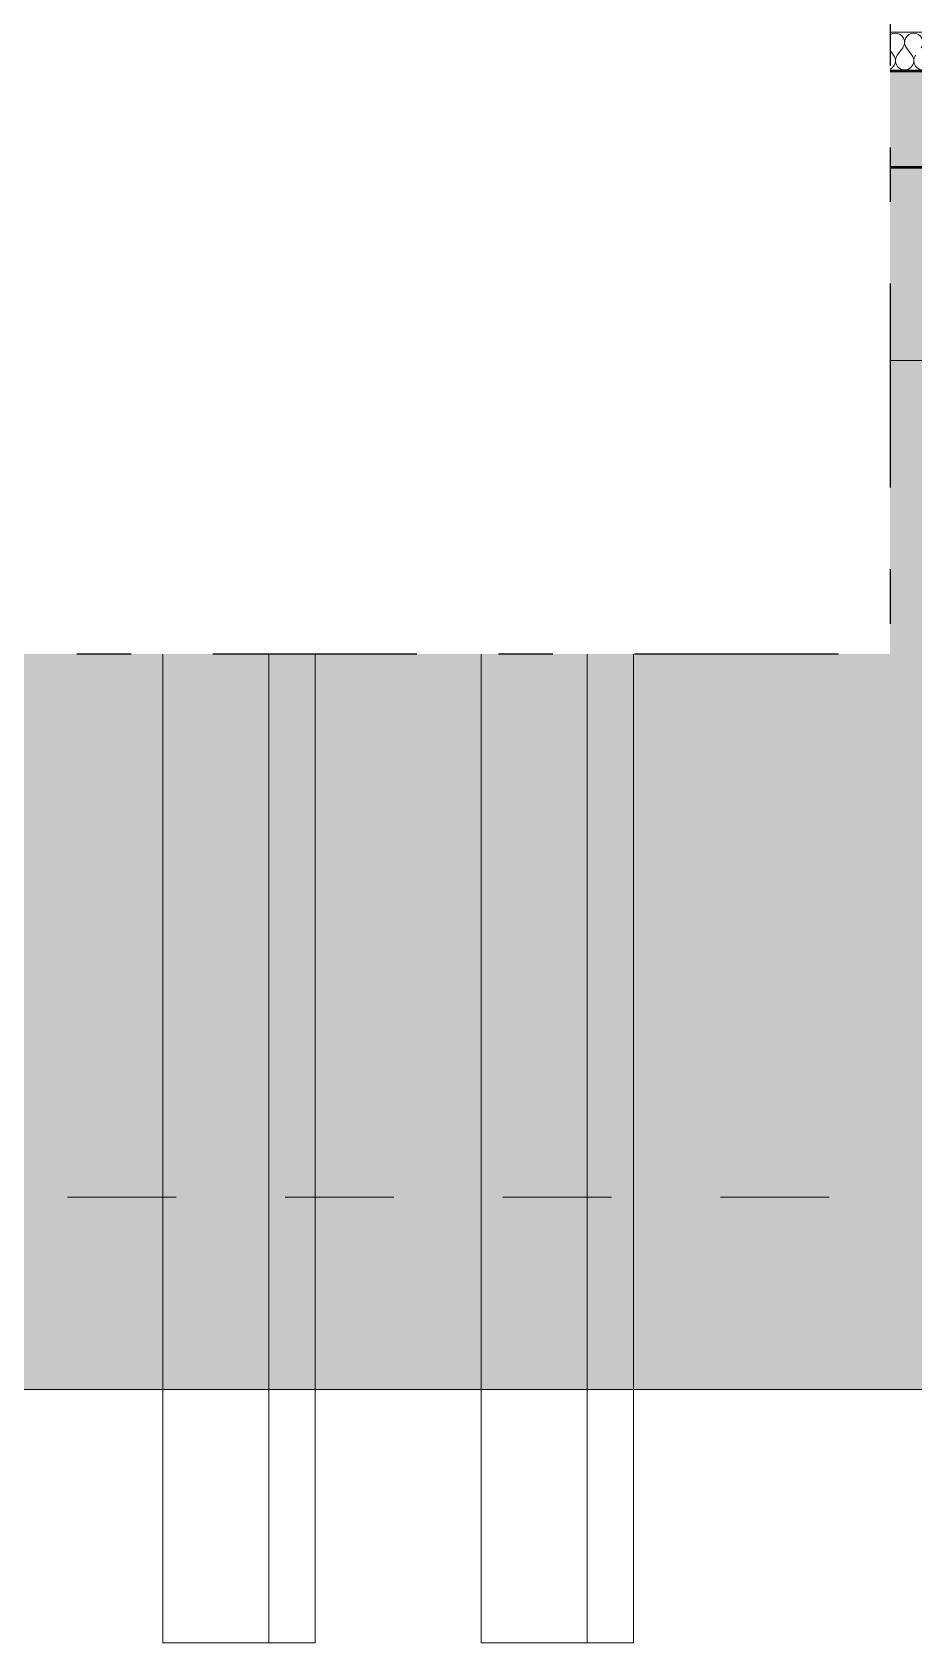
# Model space of a CAD drawing. Header units: millimetres. Extents: x -48147 to 1468943, y -496296 to 18123.
# Drawn here: x 1392341 to 1394626, y -495551 to -491375 of the extents above; entities that cross this region are included whole.
import ezdxf

# ---------------------------------------------------------------- set-up
doc = ezdxf.new("R2010")
doc.units = ezdxf.units.MM
doc.header["$MEASUREMENT"] = 0
for name, pattern in [('Dashed', [2822.222233, 1411.111116, -1411.111116]), ('Double Dashed', [1093.611073, 529.166651, -211.666656, 141.111112, -211.666656]), ('Wipeout_Contour', [1000, 0, -1000])]:
    doc.linetypes.add(name, pattern=pattern)
for name, color, linetype, lineweight, true_color in [('0_Pen_No__105', 7, 'Continuous', 15, 0xa6a6a6), ('A-230-M_FLOOR.IFC Import_Pen_No__104', 7, 'Continuous', 15, 0xa6a6a6), ('A-230-M_FLOOR.IFC Import_Pen_No__109', 7, 'Continuous', 15, 0xa6a6a6), ('A-230-M_FLOOR.IFC Import_Pen_No__24', 7, 'Continuous', 50, 0x2a2a2a), ('A-230-M_FLOOR.IFC Import_Pen_No__29', 7, 'Continuous', 50, 0x2a2a2a), ('HATCHING_Pen_No__145', 7, 'Continuous', 0, 0xa6a6a6), ('New_A-20-M_Floor_Slab_Pen_No__107', 7, 'Continuous', 15, 0xa6a6a6), ('New_A-20-M_Floor_Slab_Pen_No__162', 7, 'Continuous', 0, 0xe47200), ('S-160-M_FOUND.IFC Import_Pen_No__104', 7, 'Continuous', 15, 0xa6a6a6), ('S-160-M_FOUND.IFC Import_Pen_No__24', 7, 'Continuous', 50, 0x2a2a2a), ('S-280-M_STRUCT_FRAME.IFC Import_Pen_No__30', 7, 'Continuous', 50, 0x2a2a2a), ('S-280-M_STRUCT_FRAME.IFC Import_Pen_No__47', 7, 'Continuous', 35, 0x444444)]:
    doc.layers.add(name, color=color, linetype=linetype, lineweight=lineweight, true_color=true_color)
for name, color, linetype in [('A-230-M_FLOOR.IFC Import', 7, 'Continuous'), ('A-95-P_Drawing', 7, 'Continuous'), ('New_A-20-M_Floor_Slab', 7, 'Continuous'), ('S-160-M_FOUND.IFC Import', 7, 'Continuous'), ('S-280-M_COLUMN.IFC Import', 7, 'Continuous'), ('S-280-M_STRUCT_FRAME.IFC Import', 7, 'Continuous')]:
    doc.layers.add(name, color=color, linetype=linetype)
for name, color, linetype, lineweight in [('A-230-M_FLOOR.IFC Import_Pen_No__4', 7, 'Continuous', 20), ('A-95-P_Drawing_Pen_No__194', 7, 'Continuous', 25), ('HATCHING_Pen_No__1', 7, 'Continuous', 13), ('New_A-20-M_Floor_Slab_Pen_No__1', 7, 'Continuous', 13), ('S-160-M_FOUND.IFC Import_Pen_No__1', 7, 'Continuous', 13), ('S-160-M_FOUND.IFC Import_Pen_No__4', 7, 'Continuous', 20), ('S-280-M_COLUMN.IFC Import_Pen_No__88', 8, 'Continuous', 20), ('S-280-M_STRUCT_FRAME.IFC Import_Pen_No__90', 8, 'Continuous', 20)]:
    doc.layers.add(name, color=color, linetype=linetype, lineweight=lineweight)

# ---------------------------------------------------------------- blocks, each defined once
blk = doc.blocks.new('*X445', base_point=(1411454.5, -491295.5))
at = {"layer": 'New_A-20-M_Floor_Slab_Pen_No__107', "linetype": 'Continuous'}
for p, q in [((1392345.4, -491434.5), (1392359.7, -491415.5)), ((1392383.5, -491434.5), (1392369.2, -491415.5)), ((1392393, -491434.5), (1392407.3, -491415.5)), ((1392431.1, -491434.5), (1392416.8, -491415.5)), ((1392440.6, -491434.5), (1392454.9, -491415.5)), ((1392478.7, -491434.5), (1392464.4, -491415.5)), ((1392488.2, -491434.5), (1392502.5, -491415.5)), ((1392526.3, -491434.5), (1392512.1, -491415.5)), ((1392535.9, -491434.5), (1392550.1, -491415.5)), ((1392574, -491434.5), (1392559.7, -491415.5)), ((1392583.5, -491434.5), (1392597.8, -491415.5)), ((1392621.6, -491434.5), (1392607.3, -491415.5)), ((1392631.1, -491434.5), (1392645.4, -491415.5)), ((1392669.2, -491434.5), (1392654.9, -491415.5)), ((1392678.7, -491434.5), (1392693, -491415.5)), ((1392716.8, -491434.5), (1392702.5, -491415.5)), ((1392726.3, -491434.5), (1392740.6, -491415.5)), ((1392764.4, -491434.5), (1392750.1, -491415.5)), ((1392774, -491434.5), (1392788.2, -491415.5)), ((1392812.1, -491434.5), (1392797.8, -491415.5)), ((1392821.6, -491434.5), (1392835.9, -491415.5)), ((1392859.7, -491434.5), (1392845.4, -491415.5)), ((1392869.2, -491434.5), (1392883.5, -491415.5)), ((1392907.3, -491434.5), (1392893, -491415.5)), ((1392916.8, -491434.5), (1392931.1, -491415.5)), ((1392954.9, -491434.5), (1392940.6, -491415.5)), ((1392964.4, -491434.5), (1392978.7, -491415.5)), ((1393002.5, -491434.5), (1392988.2, -491415.5)), ((1393012.1, -491434.5), (1393026.3, -491415.5)), ((1393050.1, -491434.5), (1393035.9, -491415.5)), ((1393059.7, -491434.5), (1393074, -491415.5)), ((1393097.8, -491434.5), (1393083.5, -491415.5)), ((1393107.3, -491434.5), (1393121.6, -491415.5)), ((1393145.4, -491434.5), (1393131.1, -491415.5)), ((1393154.9, -491434.5), (1393169.2, -491415.5)), ((1393193, -491434.5), (1393178.7, -491415.5)), ((1393202.5, -491434.5), (1393216.8, -491415.5)), ((1393240.6, -491434.5), (1393226.3, -491415.5)), ((1393250.1, -491434.5), (1393264.4, -491415.5)), ((1393288.2, -491434.5), (1393274, -491415.5)), ((1393297.8, -491434.5), (1393312.1, -491415.5)), ((1393335.9, -491434.5), (1393321.6, -491415.5)), ((1393345.4, -491434.5), (1393359.7, -491415.5)), ((1393383.5, -491434.5), (1393369.2, -491415.5)), ((1393393, -491434.5), (1393407.3, -491415.5)), ((1393431.1, -491434.5), (1393416.8, -491415.5)), ((1393440.6, -491434.5), (1393454.9, -491415.5)), ((1393478.7, -491434.5), (1393464.4, -491415.5)), ((1393488.2, -491434.5), (1393502.5, -491415.5)), ((1393526.3, -491434.5), (1393512.1, -491415.5)), ((1393535.9, -491434.5), (1393550.1, -491415.5)), ((1393574, -491434.5), (1393559.7, -491415.5)), ((1393583.5, -491434.5), (1393597.8, -491415.5)), ((1393621.6, -491434.5), (1393607.3, -491415.5)), ((1393631.1, -491434.5), (1393645.4, -491415.5)), ((1393669.2, -491434.5), (1393654.9, -491415.5)), ((1393678.7, -491434.5), (1393693, -491415.5)), ((1393716.8, -491434.5), (1393702.5, -491415.5)), ((1393726.3, -491434.5), (1393740.6, -491415.5)), ((1393764.4, -491434.5), (1393750.1, -491415.5)), ((1393774, -491434.5), (1393788.2, -491415.5)), ((1393812.1, -491434.5), (1393797.8, -491415.5)), ((1393821.6, -491434.5), (1393835.9, -491415.5)), ((1393859.7, -491434.5), (1393845.4, -491415.5)), ((1393869.2, -491434.5), (1393883.5, -491415.5)), ((1393907.3, -491434.5), (1393893, -491415.5)), ((1393916.8, -491434.5), (1393931.1, -491415.5)), ((1393954.9, -491434.5), (1393940.6, -491415.5)), ((1393964.4, -491434.5), (1393978.7, -491415.5)), ((1394002.5, -491434.5), (1393988.2, -491415.5)), ((1394012.1, -491434.5), (1394026.3, -491415.5)), ((1394050.1, -491434.5), (1394035.9, -491415.5)), ((1394059.7, -491434.5), (1394074, -491415.5)), ((1394097.8, -491434.5), (1394083.5, -491415.5)), ((1394107.3, -491434.5), (1394121.6, -491415.5)), ((1394145.4, -491434.5), (1394131.1, -491415.5)), ((1394154.9, -491434.5), (1394169.2, -491415.5)), ((1394193, -491434.5), (1394178.7, -491415.5)), ((1394202.5, -491434.5), (1394216.8, -491415.5)), ((1394240.6, -491434.5), (1394226.3, -491415.5)), ((1394250.1, -491434.5), (1394264.4, -491415.5)), ((1394288.2, -491434.5), (1394274, -491415.5)), ((1394297.8, -491434.5), (1394312.1, -491415.5)), ((1394335.9, -491434.5), (1394321.6, -491415.5)), ((1394345.4, -491434.5), (1394359.7, -491415.5)), ((1394383.5, -491434.5), (1394369.2, -491415.5)), ((1394393, -491434.5), (1394407.3, -491415.5)), ((1394431.1, -491434.5), (1394416.8, -491415.5)), ((1394440.6, -491434.5), (1394454.9, -491415.5)), ((1394478.7, -491434.5), (1394464.4, -491415.5)), ((1394488.2, -491434.5), (1394502.5, -491415.5)), ((1394526.3, -491434.5), (1394512.1, -491415.5)), ((1394535.9, -491434.5), (1394550.1, -491415.5)), ((1394574, -491434.5), (1394559.7, -491415.5)), ((1394583.5, -491434.5), (1394597.8, -491415.5)), ((1394621.6, -491434.5), (1394607.3, -491415.5))]:
    blk.add_line(p, q, dxfattribs=at)
for centre, start, end in [((1392340.6, -491401.2), 323.1301, 90), ((1392388.2, -491401.2), 90, 216.8699), ((1392388.2, -491401.2), 323.1301, 90), ((1392435.9, -491401.2), 90, 216.8699), ((1392435.9, -491401.2), 323.1301, 90), ((1392483.5, -491401.2), 90, 216.8699), ((1392483.5, -491401.2), 323.1301, 90), ((1392531.1, -491401.2), 90, 216.8699), ((1392531.1, -491401.2), 323.1301, 90), ((1392578.7, -491401.2), 90, 216.8699), ((1392578.7, -491401.2), 323.1301, 90), ((1392626.3, -491401.2), 90, 216.8699), ((1392626.3, -491401.2), 323.1301, 90), ((1392674, -491401.2), 90, 216.8699), ((1392674, -491401.2), 323.1301, 90), ((1392721.6, -491401.2), 90, 216.8699), ((1392721.6, -491401.2), 323.1301, 90), ((1392769.2, -491401.2), 90, 216.8699), ((1392769.2, -491401.2), 323.1301, 90), ((1392816.8, -491401.2), 90, 216.8699), ((1392816.8, -491401.2), 323.1301, 90), ((1392864.4, -491401.2), 90, 216.8699), ((1392864.4, -491401.2), 323.1301, 90), ((1392912.1, -491401.2), 90, 216.8699), ((1392912.1, -491401.2), 323.1301, 90), ((1392959.7, -491401.2), 90, 216.8699), ((1392959.7, -491401.2), 323.1301, 90), ((1393007.3, -491401.2), 90, 216.8699), ((1393007.3, -491401.2), 323.1301, 90), ((1393054.9, -491401.2), 90, 216.8699), ((1393054.9, -491401.2), 323.1301, 90), ((1393102.5, -491401.2), 90, 216.8699), ((1393102.5, -491401.2), 323.1301, 90), ((1393150.1, -491401.2), 90, 216.8699), ((1393150.1, -491401.2), 323.1301, 90), ((1393197.8, -491401.2), 90, 216.8699), ((1393197.8, -491401.2), 323.1301, 90), ((1393245.4, -491401.2), 90, 216.8699), ((1393245.4, -491401.2), 323.1301, 90), ((1393293, -491401.2), 90, 216.8699), ((1393293, -491401.2), 323.1301, 90), ((1393340.6, -491401.2), 90, 216.8699), ((1393340.6, -491401.2), 323.1301, 90), ((1393388.2, -491401.2), 90, 216.8699), ((1393388.2, -491401.2), 323.1301, 90), ((1393435.9, -491401.2), 90, 216.8699), ((1393435.9, -491401.2), 323.1301, 90), ((1393483.5, -491401.2), 90, 216.8699), ((1393483.5, -491401.2), 323.1301, 90), ((1393531.1, -491401.2), 90, 216.8699), ((1393531.1, -491401.2), 323.1301, 90), ((1393578.7, -491401.2), 90, 216.8699), ((1393578.7, -491401.2), 323.1301, 90), ((1393626.3, -491401.2), 90, 216.8699), ((1393626.3, -491401.2), 323.1301, 90), ((1393674, -491401.2), 90, 216.8699), ((1393674, -491401.2), 323.1301, 90), ((1393721.6, -491401.2), 90, 216.8699), ((1393721.6, -491401.2), 323.1301, 90), ((1393769.2, -491401.2), 90, 216.8699), ((1393769.2, -491401.2), 323.1301, 90), ((1393816.8, -491401.2), 90, 216.8699), ((1393816.8, -491401.2), 323.1301, 90), ((1393864.4, -491401.2), 90, 216.8699), ((1393864.4, -491401.2), 323.1301, 90), ((1393912.1, -491401.2), 90, 216.8699), ((1393912.1, -491401.2), 323.1301, 90), ((1393959.7, -491401.2), 90, 216.8699), ((1393959.7, -491401.2), 323.1301, 90), ((1394007.3, -491401.2), 90, 216.8699), ((1394007.3, -491401.2), 323.1301, 90), ((1394054.9, -491401.2), 90, 216.8699), ((1394054.9, -491401.2), 323.1301, 90), ((1394102.5, -491401.2), 90, 216.8699), ((1394102.5, -491401.2), 323.1301, 90), ((1394150.1, -491401.2), 90, 216.8699), ((1394150.1, -491401.2), 323.1301, 90), ((1394197.8, -491401.2), 90, 216.8699), ((1394197.8, -491401.2), 323.1301, 90), ((1394245.4, -491401.2), 90, 216.8699), ((1394245.4, -491401.2), 323.1301, 90), ((1394293, -491401.2), 90, 216.8699), ((1394293, -491401.2), 323.1301, 90), ((1394340.6, -491401.2), 90, 216.8699), ((1394340.6, -491401.2), 323.1301, 90), ((1394388.2, -491401.2), 90, 216.8699), ((1394388.2, -491401.2), 323.1301, 90), ((1394435.9, -491401.2), 90, 216.8699), ((1394435.9, -491401.2), 323.1301, 90), ((1394483.5, -491401.2), 90, 216.8699), ((1394483.5, -491401.2), 323.1301, 90), ((1394531.1, -491401.2), 90, 216.8699), ((1394531.1, -491401.2), 323.1301, 90), ((1394578.7, -491401.2), 90, 216.8699), ((1394578.7, -491401.2), 323.1301, 90), ((1394626.3, -491401.2), 90, 216.8699), ((1394626.3, -491401.2), 323.1301, 90), ((1392364.4, -491448.8), 143.1301, 36.8699), ((1392412.1, -491448.8), 143.1301, 36.8699), ((1392459.7, -491448.8), 143.1301, 36.8699), ((1392507.3, -491448.8), 143.1301, 36.8699), ((1392554.9, -491448.8), 143.1301, 36.8699), ((1392602.5, -491448.8), 143.1301, 36.8699), ((1392650.1, -491448.8), 143.1301, 36.8699), ((1392697.8, -491448.8), 143.1301, 36.8699), ((1392745.4, -491448.8), 143.1301, 36.8699), ((1392793, -491448.8), 143.1301, 36.8699), ((1392840.6, -491448.8), 143.1301, 36.8699), ((1392888.2, -491448.8), 143.1301, 36.8699), ((1392935.9, -491448.8), 143.1301, 36.8699), ((1392983.5, -491448.8), 143.1301, 36.8699), ((1393031.1, -491448.8), 143.1301, 36.8699), ((1393078.7, -491448.8), 143.1301, 36.8699), ((1393126.3, -491448.8), 143.1301, 36.8699), ((1393174, -491448.8), 143.1301, 36.8699), ((1393221.6, -491448.8), 143.1301, 36.8699), ((1393269.2, -491448.8), 143.1301, 36.8699), ((1393316.8, -491448.8), 143.1301, 36.8699), ((1393364.4, -491448.8), 143.1301, 36.8699), ((1393412.1, -491448.8), 143.1301, 36.8699), ((1393459.7, -491448.8), 143.1301, 36.8699), ((1393507.3, -491448.8), 143.1301, 36.8699), ((1393554.9, -491448.8), 143.1301, 36.8699), ((1393602.5, -491448.8), 143.1301, 36.8699), ((1393650.1, -491448.8), 143.1301, 36.8699), ((1393697.8, -491448.8), 143.1301, 36.8699), ((1393745.4, -491448.8), 143.1301, 36.8699), ((1393793, -491448.8), 143.1301, 36.8699), ((1393840.6, -491448.8), 143.1301, 36.8699), ((1393888.2, -491448.8), 143.1301, 36.8699), ((1393935.9, -491448.8), 143.1301, 36.8699), ((1393983.5, -491448.8), 143.1301, 36.8699), ((1394031.1, -491448.8), 143.1301, 36.8699), ((1394078.7, -491448.8), 143.1301, 36.8699), ((1394126.3, -491448.8), 143.1301, 36.8699), ((1394174, -491448.8), 143.1301, 36.8699), ((1394221.6, -491448.8), 143.1301, 36.8699), ((1394269.2, -491448.8), 143.1301, 36.8699), ((1394316.8, -491448.8), 143.1301, 36.8699), ((1394364.4, -491448.8), 143.1301, 36.8699), ((1394412.1, -491448.8), 143.1301, 36.8699), ((1394459.7, -491448.8), 143.1301, 36.8699), ((1394507.3, -491448.8), 143.1301, 36.8699), ((1394554.9, -491448.8), 143.1301, 36.8699), ((1394602.5, -491448.8), 143.1301, 36.8699), ((1394650.1, -491448.8), 143.1301, 36.8699)]:
    blk.add_arc(centre, 23.8, start, end, dxfattribs=at)
blk = doc.blocks.new('Section Elem_424_1', base_point=(1411454.5, -491295.5))
at = {"layer": 'New_A-20-M_Floor_Slab_Pen_No__162', "linetype": 'Continuous'}
blk.add_hatch(color=256, dxfattribs=at).paths.add_polyline_path([(1391150.1, -491374.5), (1391150.1, -491375), (1411568.8, -491375), (1411568.8, -491374.5)])
at = {"color": 254, "linetype": 'Wipeout_Contour', "lineweight": 0, "ltscale": 5940125.775897605}
blk.add_wipeout([(1391150.1, -491375), (1391150.1, -491475), (1411568.8, -491475), (1411568.8, -491375)], dxfattribs=at).dxf.layer = 'New_A-20-M_Floor_Slab'
at = {"layer": 'New_A-20-M_Floor_Slab_Pen_No__1', "linetype": 'Continuous'}
for p, q in [((1411568.8, -491375), (1391150.1, -491375)), ((1411568.8, -491475), (1391150.1, -491475))]:
    blk.add_line(p, q, dxfattribs=at)
at = {"layer": 'New_A-20-M_Floor_Slab'}
blk.add_blockref('*X445', (1411454.5, -491295.5), dxfattribs=at)
blk = doc.blocks.new('Section Elem_541_1', base_point=(1411454.5, -491295.5))
at = {"color": 254, "linetype": 'Wipeout_Contour', "lineweight": 0, "ltscale": 5909804.709955817}
blk.add_wipeout([(1393289.5, -491475), (1393289.5, -491475.5), (1393331.5, -491475.5), (1393331.5, -491475)], dxfattribs=at).dxf.layer = 'S-280-M_COLUMN.IFC Import'
at = {"color": 254, "linetype": 'Wipeout_Contour', "lineweight": 0, "ltscale": 5910569.182251263}
blk.add_wipeout([(1393509.2, -491475.5), (1393517, -491475.5), (1393517, -491475), (1393509.2, -491475)], dxfattribs=at).dxf.layer = 'S-280-M_COLUMN.IFC Import'
at = {"color": 254, "linetype": 'Wipeout_Contour', "lineweight": 0, "ltscale": 5910470.720639885}
blk.add_wipeout([(1393289.5, -492225.5), (1393331.5, -492225.5), (1393331.5, -491725.5), (1393289.5, -491725.5)], dxfattribs=at).dxf.layer = 'S-280-M_COLUMN.IFC Import'
at = {"color": 254, "linetype": 'Wipeout_Contour', "lineweight": 0, "ltscale": 5911235.106804802}
blk.add_wipeout([(1393517, -491725.5), (1393509.2, -491725.5), (1393509.2, -492225.5), (1393517, -492225.5)], dxfattribs=at).dxf.layer = 'S-280-M_COLUMN.IFC Import'
at = {"color": 254, "linetype": 'Wipeout_Contour', "lineweight": 0, "ltscale": 5909646.327621686}
blk.add_wipeout([(1393247.5, -491475.5), (1393289.5, -491475.5), (1393289.5, -491475), (1393247.5, -491475)], dxfattribs=at).dxf.layer = 'S-280-M_COLUMN.IFC Import'
at = {"color": 254, "linetype": 'Wipeout_Contour', "lineweight": 0, "ltscale": 5909960.395998087}
blk.add_wipeout([(1393331.5, -491475.5), (1393372, -491475.5), (1393372, -491475), (1393331.5, -491475)], dxfattribs=at).dxf.layer = 'S-280-M_COLUMN.IFC Import'
at = {"color": 254, "linetype": 'Wipeout_Contour', "lineweight": 0, "ltscale": 5910525.837821755}
blk.add_wipeout([(1393494, -491475.5), (1393509.2, -491475.5), (1393509.2, -491475), (1393494, -491475)], dxfattribs=at).dxf.layer = 'S-280-M_COLUMN.IFC Import'
at = {"color": 254, "linetype": 'Wipeout_Contour', "lineweight": 0, "ltscale": 5910312.356152758}
blk.add_wipeout([(1393289.5, -491725.5), (1393247.5, -491725.5), (1393247.5, -492225.5), (1393289.5, -492225.5)], dxfattribs=at).dxf.layer = 'S-280-M_COLUMN.IFC Import'
at = {"color": 254, "linetype": 'Wipeout_Contour', "lineweight": 0, "ltscale": 5910626.3891399}
blk.add_wipeout([(1393331.5, -491725.5), (1393331.5, -492225.5), (1393372, -492225.5), (1393372, -491725.5)], dxfattribs=at).dxf.layer = 'S-280-M_COLUMN.IFC Import'
at = {"color": 254, "linetype": 'Wipeout_Contour', "lineweight": 0, "ltscale": 5911191.767258132}
blk.add_wipeout([(1393509.2, -491725.5), (1393494, -491725.5), (1393494, -492225.5), (1393509.2, -492225.5)], dxfattribs=at).dxf.layer = 'S-280-M_COLUMN.IFC Import'
at = {"layer": 'S-280-M_COLUMN.IFC Import_Pen_No__88', "linetype": 'Continuous'}
for p, q in [((1393517, -491475), (1393517, -491475.5)), ((1393517, -491725.5), (1393517, -492225.5))]:
    blk.add_line(p, q, dxfattribs=at)
at = {"color": 254, "linetype": 'Wipeout_Contour', "lineweight": 0, "ltscale": 5909490.642580243}
blk.add_wipeout([(1393206.9, -491475.5), (1393247.5, -491475.5), (1393247.5, -491475), (1393206.9, -491475)], dxfattribs=at).dxf.layer = 'S-280-M_COLUMN.IFC Import'
at = {"color": 254, "linetype": 'Wipeout_Contour', "lineweight": 0, "ltscale": 5910455.239608712}
blk.add_wipeout([(1393471.8, -491475), (1393471.8, -491475.5), (1393494, -491475.5), (1393494, -491475)], dxfattribs=at).dxf.layer = 'S-280-M_COLUMN.IFC Import'
at = {"color": 254, "linetype": 'Wipeout_Contour', "lineweight": 0, "ltscale": 5910156.688655305}
blk.add_wipeout([(1393247.5, -491725.5), (1393206.9, -491725.5), (1393206.9, -492225.5), (1393247.5, -492225.5)], dxfattribs=at).dxf.layer = 'S-280-M_COLUMN.IFC Import'
at = {"color": 254, "linetype": 'Wipeout_Contour', "lineweight": 0, "ltscale": 5911121.176998269}
blk.add_wipeout([(1393471.8, -491725.5), (1393471.8, -492225.5), (1393494, -492225.5), (1393494, -491725.5)], dxfattribs=at).dxf.layer = 'S-280-M_COLUMN.IFC Import'
at = {"color": 254, "linetype": 'Wipeout_Contour', "lineweight": 0, "ltscale": 5909342.956600006}
blk.add_wipeout([(1393169.2, -491475), (1393169.2, -491475.5), (1393206.9, -491475.5), (1393206.9, -491475)], dxfattribs=at).dxf.layer = 'S-280-M_COLUMN.IFC Import'
at = {"color": 254, "linetype": 'Wipeout_Contour', "lineweight": 0, "ltscale": 5910359.79181935}
blk.add_wipeout([(1393443.4, -491475.5), (1393471.8, -491475.5), (1393471.8, -491475), (1393443.4, -491475)], dxfattribs=at).dxf.layer = 'S-280-M_COLUMN.IFC Import'
at = {"color": 254, "linetype": 'Wipeout_Contour', "lineweight": 0, "ltscale": 5910009.019318498}
blk.add_wipeout([(1393169.2, -492225.5), (1393206.9, -492225.5), (1393206.9, -491725.5), (1393169.2, -491725.5)], dxfattribs=at).dxf.layer = 'S-280-M_COLUMN.IFC Import'
at = {"color": 254, "linetype": 'Wipeout_Contour', "lineweight": 0, "ltscale": 5911025.739962583}
blk.add_wipeout([(1393471.8, -491725.5), (1393443.4, -491725.5), (1393443.4, -492225.5), (1393471.8, -492225.5)], dxfattribs=at).dxf.layer = 'S-280-M_COLUMN.IFC Import'
at = {"color": 254, "linetype": 'Wipeout_Contour', "lineweight": 0, "ltscale": 5909208.298917346}
blk.add_wipeout([(1393135.5, -491475.5), (1393169.2, -491475.5), (1393169.2, -491475), (1393135.5, -491475)], dxfattribs=at).dxf.layer = 'S-280-M_COLUMN.IFC Import'
at = {"color": 254, "linetype": 'Wipeout_Contour', "lineweight": 0, "ltscale": 5910242.744602617}
blk.add_wipeout([(1393409.8, -491475.5), (1393443.4, -491475.5), (1393443.4, -491475), (1393409.8, -491475)], dxfattribs=at).dxf.layer = 'S-280-M_COLUMN.IFC Import'
at = {"color": 254, "linetype": 'Wipeout_Contour', "lineweight": 0, "ltscale": 5909874.376587847}
blk.add_wipeout([(1393135.5, -492225.5), (1393169.2, -492225.5), (1393169.2, -491725.5), (1393135.5, -491725.5)], dxfattribs=at).dxf.layer = 'S-280-M_COLUMN.IFC Import'
at = {"color": 254, "linetype": 'Wipeout_Contour', "lineweight": 0, "ltscale": 5910908.705932541}
blk.add_wipeout([(1393409.8, -491725.5), (1393409.8, -492225.5), (1393443.4, -492225.5), (1393443.4, -491725.5)], dxfattribs=at).dxf.layer = 'S-280-M_COLUMN.IFC Import'
at = {"color": 254, "linetype": 'Wipeout_Contour', "lineweight": 0, "ltscale": 5909091.254247187}
blk.add_wipeout([(1393107.1, -491475.5), (1393135.5, -491475.5), (1393135.5, -491475), (1393107.1, -491475)], dxfattribs=at).dxf.layer = 'S-280-M_COLUMN.IFC Import'
at = {"color": 254, "linetype": 'Wipeout_Contour', "lineweight": 0, "ltscale": 5910108.083988546}
blk.add_wipeout([(1393372, -491475.5), (1393409.8, -491475.5), (1393409.8, -491475), (1393372, -491475)], dxfattribs=at).dxf.layer = 'S-280-M_COLUMN.IFC Import'
at = {"color": 254, "linetype": 'Wipeout_Contour', "lineweight": 0, "ltscale": 5909757.345332735}
blk.add_wipeout([(1393135.5, -491725.5), (1393107.1, -491725.5), (1393107.1, -492225.5), (1393135.5, -492225.5)], dxfattribs=at).dxf.layer = 'S-280-M_COLUMN.IFC Import'
at = {"color": 254, "linetype": 'Wipeout_Contour', "lineweight": 0, "ltscale": 5910774.06049015}
blk.add_wipeout([(1393372, -491725.5), (1393372, -492225.5), (1393409.8, -492225.5), (1393409.8, -491725.5)], dxfattribs=at).dxf.layer = 'S-280-M_COLUMN.IFC Import'
at = {"color": 254, "linetype": 'Wipeout_Contour', "lineweight": 0, "ltscale": 5908995.809336781}
blk.add_wipeout([(1393107.1, -491475), (1393084.9, -491475), (1393084.9, -491475.5), (1393107.1, -491475.5)], dxfattribs=at).dxf.layer = 'S-280-M_COLUMN.IFC Import'
at = {"color": 254, "linetype": 'Wipeout_Contour', "lineweight": 0, "ltscale": 5909661.910732718}
blk.add_wipeout([(1393107.1, -491725.5), (1393084.9, -491725.5), (1393084.9, -492225.5), (1393107.1, -492225.5)], dxfattribs=at).dxf.layer = 'S-280-M_COLUMN.IFC Import'
at = {"color": 254, "linetype": 'Wipeout_Contour', "lineweight": 0, "ltscale": 5908925.213393792}
blk.add_wipeout([(1393069.7, -491475.5), (1393084.9, -491475.5), (1393084.9, -491475), (1393069.7, -491475)], dxfattribs=at).dxf.layer = 'S-280-M_COLUMN.IFC Import'
at = {"color": 254, "linetype": 'Wipeout_Contour', "lineweight": 0, "ltscale": 5909591.322970283}
blk.add_wipeout([(1393084.9, -491725.5), (1393069.7, -491725.5), (1393069.7, -492225.5), (1393084.9, -492225.5)], dxfattribs=at).dxf.layer = 'S-280-M_COLUMN.IFC Import'
at = {"color": 254, "linetype": 'Wipeout_Contour', "lineweight": 0, "ltscale": 5908881.870566294}
blk.add_wipeout([(1393061.9, -491475.5), (1393069.7, -491475.5), (1393069.7, -491475), (1393061.9, -491475)], dxfattribs=at).dxf.layer = 'S-280-M_COLUMN.IFC Import'
at = {"color": 254, "linetype": 'Wipeout_Contour', "lineweight": 0, "ltscale": 5909547.985251679}
blk.add_wipeout([(1393069.7, -491725.5), (1393061.9, -491725.5), (1393061.9, -492225.5), (1393069.7, -492225.5)], dxfattribs=at).dxf.layer = 'S-280-M_COLUMN.IFC Import'
at = {"layer": 'S-280-M_COLUMN.IFC Import_Pen_No__88', "linetype": 'Continuous'}
for p, q in [((1393061.9, -491475), (1393061.9, -491475.5)), ((1393061.9, -491725.5), (1393061.9, -492225.5))]:
    blk.add_line(p, q, dxfattribs=at)
blk = doc.blocks.new('Section Elem_553_1', base_point=(1411454.5, -491295.5))
at = {"color": 254, "linetype": 'Wipeout_Contour', "lineweight": 0, "ltscale": 8865259.90545447}
blk.add_wipeout([(1392432.1, -492225.6), (1392432.1, -492975.5), (1393807.7, -492975.5), (1393807.7, -492225.5), (1392924.9, -492225.5), (1392924.9, -492225.6)], dxfattribs=at).dxf.layer = 'S-160-M_FOUND.IFC Import'
at = {"layer": 'S-160-M_FOUND.IFC Import_Pen_No__4', "linetype": 'Continuous'}
blk.add_line((1392432.1, -492225.6), (1392432.1, -492975.5), dxfattribs=at)
at = {"color": 254, "linetype": 'Wipeout_Contour', "lineweight": 0, "ltscale": 5913818.163104113}
blk.add_wipeout([(1393807.7, -492975.5), (1394146.7, -492975.5), (1394146.7, -492225.5), (1393807.7, -492225.5)], dxfattribs=at).dxf.layer = 'S-160-M_FOUND.IFC Import'
at = {"layer": 'S-160-M_FOUND.IFC Import_Pen_No__4', "linetype": 'Continuous'}
for p, q in [((1392950.8, -492225.5), (1393807.7, -492225.5)), ((1393807.7, -492225.5), (1394146.7, -492225.5)), ((1393807.7, -492975.5), (1393807.7, -492225.5)), ((1394146.7, -492975.5), (1394146.7, -492225.5)), ((1393807.7, -492975.5), (1392432.1, -492975.5)), ((1394146.7, -492975.5), (1393807.7, -492975.5))]:
    blk.add_line(p, q, dxfattribs=at)
blk = doc.blocks.new('Section Elem_554_1', base_point=(1411454.5, -491295.5))
at = {"color": 254, "linetype": 'Wipeout_Contour', "lineweight": 0, "ltscale": 5911664.88245396}
blk.add_wipeout([(1392954.5, -492975.5), (1392679.4, -492975.5), (1392679.4, -495550.5), (1392954.5, -495550.5)], dxfattribs=at).dxf.layer = 'S-160-M_FOUND.IFC Import'
at = {"layer": 'S-160-M_FOUND.IFC Import_Pen_No__1', "linetype": 'Continuous'}
blk.add_line((1392679.4, -495550.5), (1392679.4, -492975.5), dxfattribs=at)
at = {"color": 254, "linetype": 'Wipeout_Contour', "lineweight": 0, "ltscale": 5912408.91045823}
blk.add_wipeout([(1393074.1, -492975.5), (1392954.5, -492975.5), (1392954.5, -495550.5), (1393074.1, -495550.5)], dxfattribs=at).dxf.layer = 'S-160-M_FOUND.IFC Import'
at = {"layer": 'S-160-M_FOUND.IFC Import_Pen_No__1', "linetype": 'Continuous'}
for p, q in [((1392954.5, -495550.5), (1392954.5, -492975.5)), ((1393074.1, -495550.5), (1393074.1, -492975.5)), ((1392679.4, -495550.5), (1392954.5, -495550.5)), ((1392954.5, -495550.5), (1393074.1, -495550.5))]:
    blk.add_line(p, q, dxfattribs=at)
blk = doc.blocks.new('Section Elem_590_1', base_point=(1411454.5, -491295.5))
at = {"color": 254, "linetype": 'Wipeout_Contour', "lineweight": 0, "ltscale": 5914776.314023493}
blk.add_wipeout([(1393504.7, -492975.5), (1393504.7, -495550.5), (1393779.8, -495550.5), (1393779.8, -492975.5)], dxfattribs=at).dxf.layer = 'S-160-M_FOUND.IFC Import'
at = {"layer": 'S-160-M_FOUND.IFC Import_Pen_No__1', "linetype": 'Continuous'}
blk.add_line((1393504.7, -495550.5), (1393504.7, -492975.5), dxfattribs=at)
at = {"color": 254, "linetype": 'Wipeout_Contour', "lineweight": 0, "ltscale": 5915520.391236532}
blk.add_wipeout([(1393779.8, -492975.5), (1393779.8, -495550.5), (1393899.5, -495550.5), (1393899.5, -492975.5)], dxfattribs=at).dxf.layer = 'S-160-M_FOUND.IFC Import'
at = {"layer": 'S-160-M_FOUND.IFC Import_Pen_No__1', "linetype": 'Continuous'}
for p, q in [((1393779.8, -495550.5), (1393779.8, -492975.5)), ((1393899.5, -495550.5), (1393899.5, -492975.5)), ((1393504.7, -495550.5), (1393779.8, -495550.5)), ((1393779.8, -495550.5), (1393899.5, -495550.5))]:
    blk.add_line(p, q, dxfattribs=at)
blk = doc.blocks.new('Section Elem_601_1', base_point=(1411454.5, -491295.5))
at = {"layer": 'S-280-M_STRUCT_FRAME.IFC Import_Pen_No__30', "linetype": 'Continuous'}
blk.add_line((1390969.8, -491725.5), (1390969.8, -492225.5), dxfattribs=at)
at = {"color": 254, "linetype": 'Wipeout_Contour', "lineweight": 0, "ltscale": 14764924.51921995}
blk.add_wipeout([(1391495.1, -491725.5), (1391495.1, -492225.5), (1392924.9, -492225.6), (1392924.9, -492225.5), (1392276.7, -492225.5), (1392276.7, -491725.6), (1392008.7, -491725.6), (1392008.7, -492225.5), (1391791.1, -492225.5), (1391791.1, -491725.5)], dxfattribs=at).dxf.layer = 'S-280-M_STRUCT_FRAME.IFC Import'
at = {"layer": 'S-280-M_STRUCT_FRAME.IFC Import_Pen_No__47', "linetype": 'Continuous', "lineweight": 0, "true_color": 0x111111}
blk.add_hatch(color=168, dxfattribs=at).paths.add_polyline_path([(1391495.1, -491725.5), (1390969.8, -491725.5), (1390969.8, -492225.5), (1391495.1, -492225.5)])
at = {"layer": 'S-280-M_STRUCT_FRAME.IFC Import_Pen_No__30', "linetype": 'Continuous'}
for p, q in [((1391495.1, -491725.5), (1390969.8, -491725.5)), ((1391495.1, -491725.5), (1391495.1, -492225.5)), ((1391495.1, -492225.5), (1390969.8, -492225.5)), ((1391495.1, -492225.5), (1391495.1, -492225.5))]:
    blk.add_line(p, q, dxfattribs=at)
at = {"layer": 'S-280-M_STRUCT_FRAME.IFC Import_Pen_No__90', "linetype": 'Continuous'}
blk.add_line((1390969.8, -492225.5), (1392490, -492225.6), dxfattribs=at)
at = {"color": 254, "linetype": 'Wipeout_Contour', "lineweight": 0, "ltscale": 5909173.82040462}
blk.add_wipeout([(1392924.9, -491725.6), (1392924.9, -492225.5), (1393008.3, -492225.5), (1393008.3, -491725.6)], dxfattribs=at).dxf.layer = 'S-280-M_STRUCT_FRAME.IFC Import'
at = {"layer": 'S-280-M_STRUCT_FRAME.IFC Import_Pen_No__90', "linetype": 'Continuous'}
for p, q in [((1391495.1, -491725.5), (1393008.3, -491725.6)), ((1393008.3, -492225.5), (1393008.3, -491725.6)), ((1391495.1, -492225.5), (1392950.8, -492225.6))]:
    blk.add_line(p, q, dxfattribs=at)
blk = doc.blocks.new('Section Elem_602_1', base_point=(1411454.5, -491295.5))
at = {"color": 254, "linetype": 'Wipeout_Contour', "lineweight": 0, "ltscale": 5909439.045030762}
blk.add_wipeout([(1393011.9, -491725.5), (1393011.9, -492225.5), (1393061.9, -492225.5), (1393061.9, -491725.5)], dxfattribs=at).dxf.layer = 'S-280-M_STRUCT_FRAME.IFC Import'
at = {"color": 254, "linetype": 'Wipeout_Contour', "lineweight": 0, "ltscale": 5914791.503857992}
blk.add_wipeout([(1395394.9, -491725.5), (1393517, -491725.5), (1393517, -492225.5), (1395394.9, -492225.5)], dxfattribs=at).dxf.layer = 'S-280-M_STRUCT_FRAME.IFC Import'
at = {"layer": 'S-280-M_STRUCT_FRAME.IFC Import_Pen_No__90', "linetype": 'Continuous'}
blk.add_line((1395394.9, -492225.5), (1395394.9, -491725.5), dxfattribs=at)
blk = doc.blocks.new('Section Elem_643_1', base_point=(1411454.5, -491295.5))
at = {"color": 254, "linetype": 'Wipeout_Contour', "lineweight": 0, "ltscale": 5908425.760147707}
blk.add_wipeout([(1392827.9, -491475.5), (1393061.9, -491475.5), (1393061.9, -491475), (1392827.9, -491475)], dxfattribs=at).dxf.layer = 'A-230-M_FLOOR.IFC Import'
at = {"color": 254, "linetype": 'Wipeout_Contour', "lineweight": 0, "ltscale": 5914238.41381077}
blk.add_wipeout([(1393517, -491475), (1393517, -491475.5), (1395454.5, -491475.5), (1395454.5, -491475)], dxfattribs=at).dxf.layer = 'A-230-M_FLOOR.IFC Import'
blk = doc.blocks.new('Section Elem_644_1', base_point=(1411454.5, -491295.5))
at = {"layer": 'A-230-M_FLOOR.IFC Import_Pen_No__24', "linetype": 'Continuous'}
for p, q in [((1390891, -491295.5), (1390891, -491475.5)), ((1391014.1, -491295.5), (1390891, -491295.5))]:
    blk.add_line(p, q, dxfattribs=at)
at = {"color": 254, "linetype": 'Wipeout_Contour', "lineweight": 0, "ltscale": 8852450.397450775}
blk.add_wipeout([(1391148.8, -491295.5), (1391148.8, -491475.5), (1391196.3, -491475.5), (1391196.3, -491475), (1391150.1, -491475), (1391150.1, -491295.5)], dxfattribs=at).dxf.layer = 'A-230-M_FLOOR.IFC Import'
at = {"layer": 'A-230-M_FLOOR.IFC Import_Pen_No__104', "linetype": 'Continuous', "lineweight": 0, "true_color": 0x535353}
blk.add_hatch(color=251, dxfattribs=at).paths.add_polyline_path([(1391148.8, -491475.5), (1391148.8, -491295.5), (1390891, -491295.5), (1390891, -491475.5)])
at = {"layer": 'A-230-M_FLOOR.IFC Import_Pen_No__24', "linetype": 'Continuous'}
for q in [(1391014.1, -491295.5), (1391148.8, -491475.5)]:
    blk.add_line((1391148.8, -491295.5), q, dxfattribs=at)
at = {"layer": 'A-230-M_FLOOR.IFC Import_Pen_No__4', "linetype": 'Continuous'}
blk.add_line((1391148.8, -491295.5), (1391150.1, -491295.5), dxfattribs=at)
at = {"color": 254, "linetype": 'Wipeout_Contour', "lineweight": 0, "ltscale": 5902103.183665248}
blk.add_wipeout([(1391196.3, -491475.5), (1391341, -491475.5), (1391341, -491475), (1391196.3, -491475)], dxfattribs=at).dxf.layer = 'A-230-M_FLOOR.IFC Import'
at = {"color": 254, "linetype": 'Wipeout_Contour', "lineweight": 0, "ltscale": 5902666.14748436}
blk.add_wipeout([(1391494.9, -491475), (1391341, -491475), (1391341, -491475.5), (1391494.9, -491475.5)], dxfattribs=at).dxf.layer = 'A-230-M_FLOOR.IFC Import'
at = {"color": 254, "linetype": 'Wipeout_Contour', "lineweight": 0, "ltscale": 5903264.041507845}
blk.add_wipeout([(1391494.9, -491475), (1391494.9, -491475.5), (1391658, -491475.5), (1391658, -491475)], dxfattribs=at).dxf.layer = 'A-230-M_FLOOR.IFC Import'
at = {"color": 254, "linetype": 'Wipeout_Contour', "lineweight": 0, "ltscale": 5903896.686743062}
blk.add_wipeout([(1391658, -491475.5), (1391830.3, -491475.5), (1391830.3, -491475), (1391658, -491475)], dxfattribs=at).dxf.layer = 'A-230-M_FLOOR.IFC Import'
at = {"color": 254, "linetype": 'Wipeout_Contour', "lineweight": 0, "ltscale": 5904563.893825382}
blk.add_wipeout([(1392011.8, -491475), (1391830.3, -491475), (1391830.3, -491475.5), (1392011.8, -491475.5)], dxfattribs=at).dxf.layer = 'A-230-M_FLOOR.IFC Import'
at = {"color": 254, "linetype": 'Wipeout_Contour', "lineweight": 0, "ltscale": 5905265.462927131}
blk.add_wipeout([(1392011.8, -491475.5), (1392202.3, -491475.5), (1392202.3, -491475), (1392011.8, -491475)], dxfattribs=at).dxf.layer = 'A-230-M_FLOOR.IFC Import'
at = {"color": 254, "linetype": 'Wipeout_Contour', "lineweight": 0, "ltscale": 5906001.183983168}
blk.add_wipeout([(1392202.3, -491475.5), (1392401.9, -491475.5), (1392401.9, -491475), (1392202.3, -491475)], dxfattribs=at).dxf.layer = 'A-230-M_FLOOR.IFC Import'
at = {"color": 254, "linetype": 'Wipeout_Contour', "lineweight": 0, "ltscale": 5906770.836682756}
blk.add_wipeout([(1392401.9, -491475.5), (1392610.4, -491475.5), (1392610.4, -491475), (1392401.9, -491475)], dxfattribs=at).dxf.layer = 'A-230-M_FLOOR.IFC Import'
at = {"color": 254, "linetype": 'Wipeout_Contour', "lineweight": 0, "ltscale": 5907574.190638518}
blk.add_wipeout([(1392610.4, -491475.5), (1392827.9, -491475.5), (1392827.9, -491475), (1392610.4, -491475)], dxfattribs=at).dxf.layer = 'A-230-M_FLOOR.IFC Import'
at = {"layer": 'A-230-M_FLOOR.IFC Import_Pen_No__4', "linetype": 'Continuous'}
blk.add_line((1392827.9, -491475.5), (1392827.9, -491475), dxfattribs=at)
blk = doc.blocks.new('Section Elem_657_1', base_point=(1411454.5, -491295.5))
at = {"layer": 'S-160-M_FOUND.IFC Import_Pen_No__104', "linetype": 'Continuous', "lineweight": 0, "true_color": 0x535353}
blk.add_hatch(color=251, dxfattribs=at).paths.add_polyline_path([(1390969.8, -492225.5), (1391495.1, -492225.5), (1391495.1, -491725.5), (1390969.8, -491725.5)])
at = {"layer": 'S-160-M_FOUND.IFC Import_Pen_No__1', "linetype": 'Continuous'}
for p, q in [((1393011.9, -492225.5), (1393011.9, -491725.5)), ((1391495.1, -492225.5), (1392950.8, -492225.5))]:
    blk.add_line(p, q, dxfattribs=at)
at = {"layer": 'S-160-M_FOUND.IFC Import_Pen_No__24', "linetype": 'Continuous'}
for p, q in [((1391495.1, -491725.5), (1391495.1, -491725.5)), ((1391495.1, -492225.5), (1390969.8, -492225.5))]:
    blk.add_line(p, q, dxfattribs=at)
blk = doc.blocks.new('Section Elem_658_1', base_point=(1411454.5, -491295.5))
at = {"layer": 'S-160-M_FOUND.IFC Import_Pen_No__1', "linetype": 'Continuous'}
for p, q in [((1395389.8, -492225.5), (1395389.8, -491725.5)), ((1394146.7, -492225.5), (1395330, -492225.5))]:
    blk.add_line(p, q, dxfattribs=at)
blk = doc.blocks.new('Section Elem_676_1', base_point=(1411454.5, -491295.5))
at = {"color": 254, "linetype": 'Wipeout_Contour', "lineweight": 0, "ltscale": 5940333.244044343}
blk.add_wipeout([(1411816.1, -491725.5), (1411816.1, -491475.5), (1390889.3, -491475.5), (1390889.3, -491725.5)], dxfattribs=at).dxf.layer = 'A-230-M_FLOOR.IFC Import'
at = {"layer": 'A-230-M_FLOOR.IFC Import_Pen_No__109', "linetype": 'Continuous'}
h = blk.add_hatch(dxfattribs=at)
h.set_pattern_fill('Lightweight_Concrete_0001', color=256, style=0, pattern_type=2)
h.set_pattern_definition([(0, (1411454.5, -491295.5), (0, 779.423), [48.75, -401.25]), (0, (1411679.5, -490905.8), (0, 779.423), [48.75, -401.25]), (60, (1411454.5, -491295.5), (-675, 389.71), [48.75, -401.25]), (60, (1411904.5, -491295.5), (-675, 389.71), [48.75, -401.25]), (120, (1411503.2, -491295.5), (675, 389.71), [48.75, -401.25]), (120, (1411953.2, -491295.5), (675, 389.71), [48.75, -401.25]), (0, (1411454.48, -491220.52), (0, 150), [0, -150, 0, -225]), (45, (1411529.48, -491220.52), (-106.066, 106.066), [0, -112.5, 0, -187.5])])
h.paths.add_polyline_path([(1411816.1, -491725.5), (1411816.1, -491475.5), (1390889.3, -491475.5), (1390889.3, -491725.5)])
at = {"layer": 'A-230-M_FLOOR.IFC Import_Pen_No__29', "linetype": 'Continuous'}
for p, q in [((1411816.1, -491475.5), (1391148.8, -491475.5)), ((1411816.1, -491725.5), (1391495.1, -491725.5))]:
    blk.add_line(p, q, dxfattribs=at)
blk = doc.blocks.new('S-34 Building Section_STORY_MARKER', base_point=(1411454.5, -491295.5))
at = {"layer": '0_Pen_No__105', "linetype": 'Dashed', "ltscale": 0.2}
blk.add_line((1387916.2, -494395.5), (1445948.4, -494395.5), dxfattribs=at)

msp = doc.modelspace()

# ---------------------------------------------------------------- block references
at = {"layer": 'New_A-20-M_Floor_Slab'}
msp.add_blockref('Section Elem_424_1', (1411454.5, -491295.5), dxfattribs=at)

# ---------------------------------------------------------------- next in the draw order: block references
at = {"layer": 'S-280-M_COLUMN.IFC Import'}
msp.add_blockref('Section Elem_541_1', (1411454.5, -491295.5), dxfattribs=at)

# ---------------------------------------------------------------- next in the draw order: block references
at = {"layer": 'A-230-M_FLOOR.IFC Import'}
msp.add_blockref('Section Elem_643_1', (1411454.5, -491295.5), dxfattribs=at)
at = {"layer": 'S-160-M_FOUND.IFC Import'}
msp.add_blockref('Section Elem_553_1', (1411454.5, -491295.5), dxfattribs=at)

# ---------------------------------------------------------------- next in the draw order: block references
at = {"layer": 'A-230-M_FLOOR.IFC Import'}
msp.add_blockref('Section Elem_644_1', (1411454.5, -491295.5), dxfattribs=at)
at = {"layer": 'S-160-M_FOUND.IFC Import'}
for name in ['Section Elem_554_1', 'Section Elem_590_1']:
    msp.add_blockref(name, (1411454.5, -491295.5), dxfattribs=at)
at = {"layer": 'S-280-M_STRUCT_FRAME.IFC Import'}
msp.add_blockref('Section Elem_601_1', (1411454.5, -491295.5), dxfattribs=at)

# ---------------------------------------------------------------- next in the draw order: block references
msp.add_blockref('Section Elem_602_1', (1411454.5, -491295.5), dxfattribs=at)

# ---------------------------------------------------------------- next in the draw order: block references
at = {"layer": 'S-160-M_FOUND.IFC Import'}
for name in ['Section Elem_657_1', 'Section Elem_658_1']:
    msp.add_blockref(name, (1411454.5, -491295.5), dxfattribs=at)

# ---------------------------------------------------------------- next in the draw order: block references
at = {"layer": 'A-230-M_FLOOR.IFC Import'}
msp.add_blockref('Section Elem_676_1', (1411454.5, -491295.5), dxfattribs=at)

# ---------------------------------------------------------------- next in the draw order: hatches: boundary and pattern name
at = {"layer": 'HATCHING_Pen_No__145', "linetype": 'Continuous'}
msp.add_hatch(color=256, dxfattribs=at).paths.add_polyline_path([(1354000.3, -491295.5), (1390808.7, -491295.5), (1390808.7, -491645.7), (1390969.8, -491645.7), (1390969.8, -492225.5), (1391495, -492225.5), (1391495, -491725.5), (1411816.1, -491725.5), (1411816.1, -491545.5), (1431459.5, -491545.5), (1431459.5, -491795.5), (1432120.4, -491795.5), (1432120.4, -491295.5), (1468942.9, -491295.5), (1468942.9, -494893.6), (1354000.3, -494893.6)])

# ---------------------------------------------------------------- next in the draw order: linework, layer by layer
at = {"layer": 'HATCHING_Pen_No__1', "linetype": 'Continuous', "flags": 128}
msp.add_lwpolyline([(1354000.3, -491295.5), (1390808.7, -491295.5), (1390808.7, -491645.7), (1390969.8, -491645.7), (1390969.8, -492225.5), (1391495, -492225.5), (1391495, -491725.5), (1411816.1, -491725.5), (1411816.1, -491545.5), (1431459.5, -491545.5), (1431459.5, -491795.5), (1432120.4, -491795.5), (1432120.4, -491295.5), (1468942.9, -491295.5), (1468942.9, -494893.6), (1354000.3, -494893.6)], close=True, dxfattribs=at)

# ---------------------------------------------------------------- next in the draw order: wipeouts: each hides what was drawn before it
at = {"color": 254, "linetype": 'Wipeout_Contour', "lineweight": 0, "ltscale": 5891844.902481306}
msp.add_wipeout([(1388401, -473037.1), (1394564.7, -473037.1), (1394564.7, -492986.9), (1388401, -492986.9)], dxfattribs=at).dxf.layer = 'A-95-P_Drawing'

# ---------------------------------------------------------------- next in the draw order: linework, layer by layer
at = {"layer": 'A-95-P_Drawing_Pen_No__194', "linetype": 'Double Dashed', "flags": 128}
msp.add_lwpolyline([(1388401, -473037.1), (1394564.7, -473037.1), (1394564.7, -492986.9), (1388401, -492986.9)], close=True, dxfattribs=at)

# ---------------------------------------------------------------- next in the draw order: block references
at = {"linetype": 'Continuous', "lineweight": 0}
msp.add_blockref('S-34 Building Section_STORY_MARKER', (1411454.5, -491295.5), dxfattribs=at)

doc.saveas('drawing.dxf')
